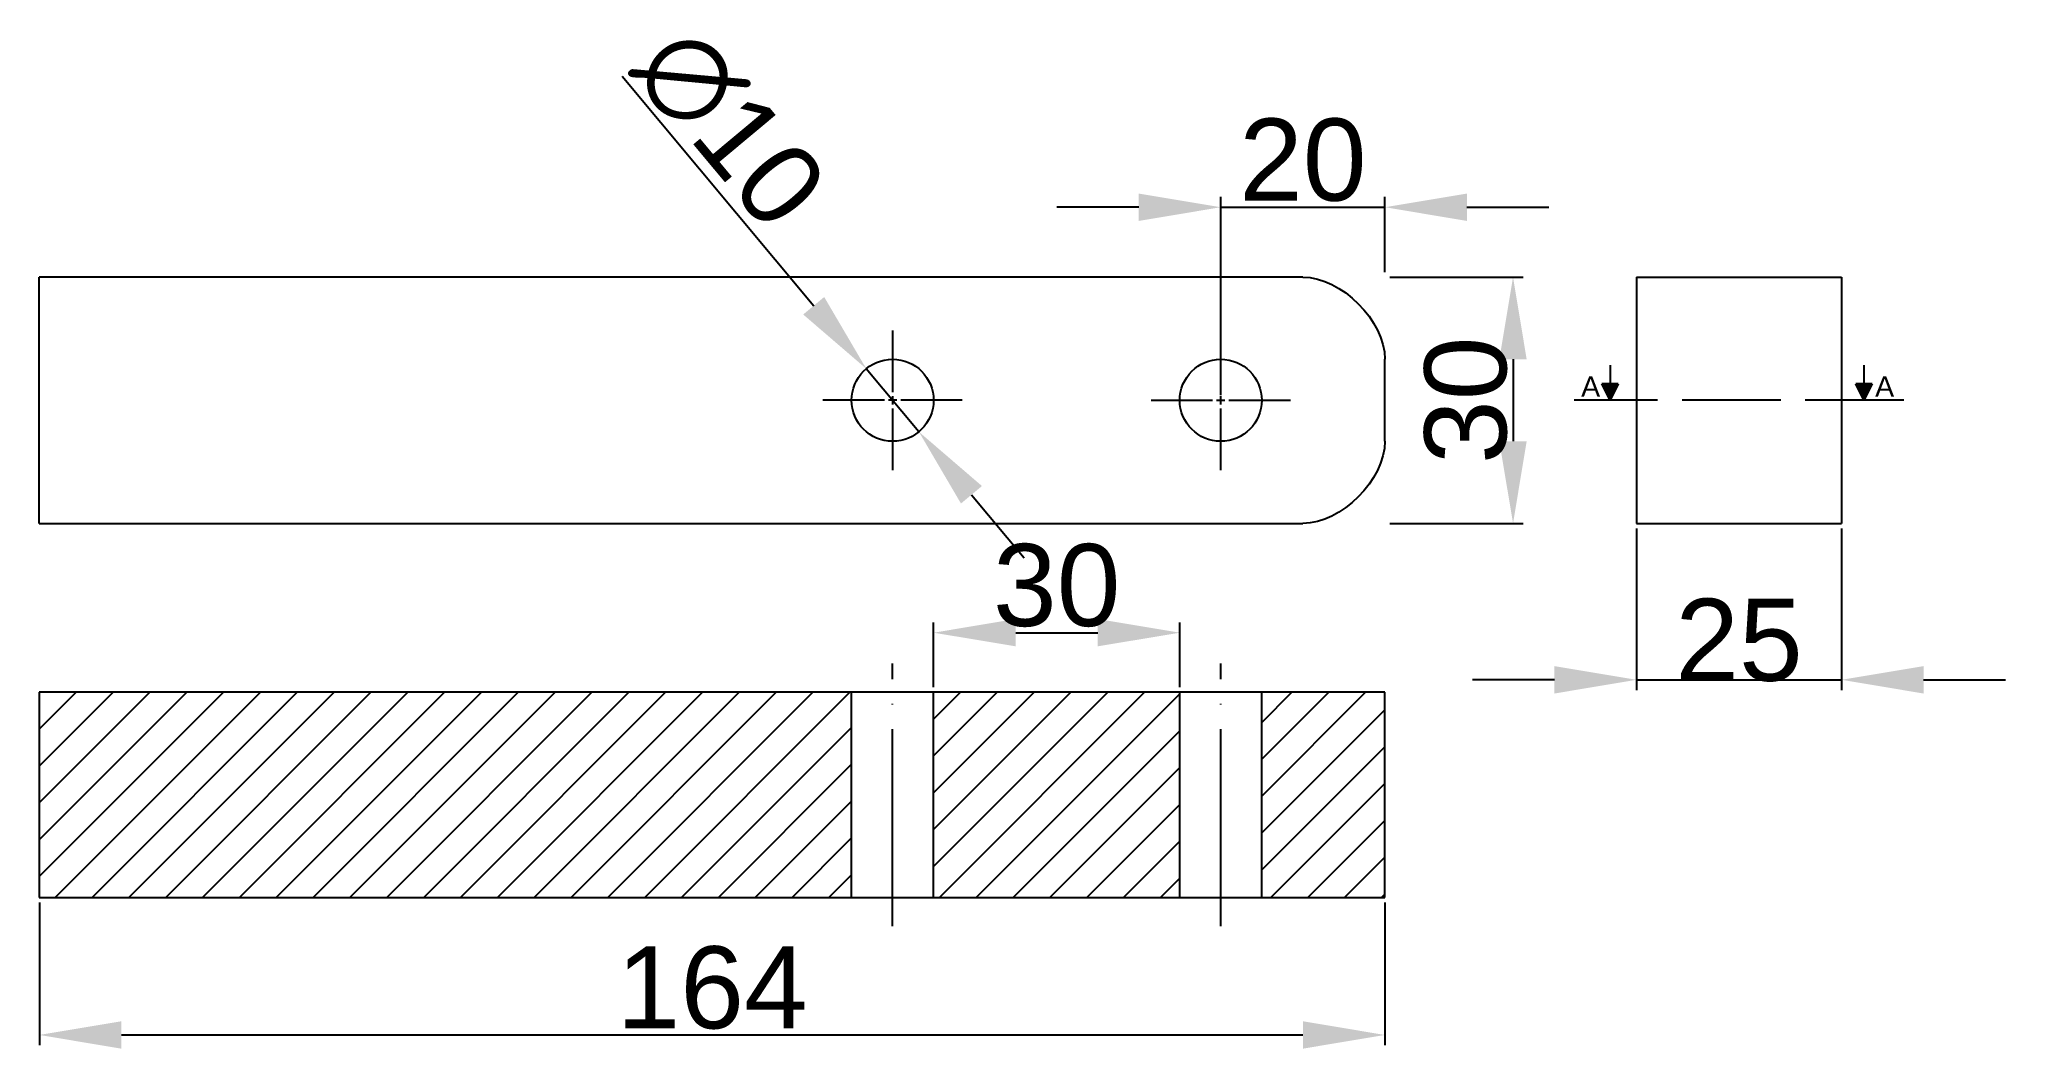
# Model space of a CAD drawing. Header units: millimetres. Extents: x 2420 to 2660, y 1818 to 1941.
import ezdxf

# ---------------------------------------------------------------- set-up
doc = ezdxf.new("R2010")
doc.units = ezdxf.units.MM
for name, pattern in [('ACAD_ISO02W100', [15, 12, -3]), ('ACAD_ISO04W100', [30, 24, -3, 0, -3]), ('CENTER2', [28.575, 19.05, -3.175, 3.175, -3.175])]:
    doc.linetypes.add(name, pattern=pattern)
doc.styles.get("Standard").update_dxf_attribs({"font": 'arial.ttf'})
doc.dimstyles.new('ISO-25', dxfattribs={"dimtxt": 2.5, "dimasz": 2.5, "dimexe": 1.25, "dimexo": 0.625, "dimtad": 1, "dimtxsty": 'Standard', "dimcen": 2.5, "dimadec": 0, "dimazin": 0, "dimtfac": 1, "dimtmove": 0, "dimatfit": 3, "dimfxl": 1, "dimarcsym": 0})

# ---------------------------------------------------------------- blocks, each defined once
blk = doc.blocks.new('*U1')
at = {"color": 0, "linetype": 'ACAD_ISO04W100', "transparency": 16777216}
blk.add_line((0, -16), (0, 16), dxfattribs=at)
blk = doc.blocks.new('*U2')
at = {"color": 0, "linetype": 'ACAD_ISO04W100', "transparency": 16777216}
blk.add_line((0, -16), (0, 16), dxfattribs=at)
blk = doc.blocks.new('*U3')
at = {"color": 0, "linetype": 'ACAD_ISO04W100', "transparency": 16777216}
for p, q in [((0, 1), (0, 8.5)), ((-8.5, 0), (-1, 0)), ((1, 0), (8.5, 0)), ((0, -8.5), (0, -1))]:
    blk.add_line(p, q, dxfattribs=at)
at = {"color": 0, "linetype": 'Continuous', "transparency": 16777216}
for p, q in [((-0.5, 0), (0.5, 0)), ((0, -0.5), (0, 0.5))]:
    blk.add_line(p, q, dxfattribs=at)
blk = doc.blocks.new('*D4')
at = {"color": 0, "lineweight": -2, "transparency": 16777216}
for p, q in [((2554.06, 1920.3), (2544.06, 1920.3)), ((2564.06, 1897.4), (2564.06, 1921.55)), ((2564.06, 1920.3), (2584.06, 1920.3)), ((2584.06, 1912.4), (2584.06, 1921.55)), ((2594.06, 1920.3), (2604.06, 1920.3))]:
    blk.add_line(p, q, dxfattribs=at)
at = {"color": 0, "transparency": 16777216}
for points in [[(2554.06, 1921.96), (2554.06, 1918.63), (2564.06, 1920.3)], [(2594.06, 1921.96), (2594.06, 1918.63), (2584.06, 1920.3)]]:
    blk.add_solid(points, dxfattribs=at)
at = {"layer": 'Defpoints', "color": 0, "transparency": 16777216}
for p in [(2584.06, 1920.3), (2584.06, 1911.78), (2564.06, 1896.78)]:
    blk.add_point(p, dxfattribs=at)
at = {"color": 0, "transparency": 16777216, "insert": (2574.06, 1926.03), "char_height": 2.5, "attachment_point": 5}
blk.add_mtext('{\\H4x;20}', dxfattribs=at)
blk = doc.blocks.new('*U5')
at = {"color": 0, "linetype": 'CENTER2', "transparency": 16777216}
for p, q in [((0, 1), (0, 8.5)), ((-8.5, 0), (-1, 0)), ((1, 0), (8.5, 0)), ((0, -8.5), (0, -1))]:
    blk.add_line(p, q, dxfattribs=at)
at = {"color": 0, "linetype": 'Continuous', "transparency": 16777216}
for p, q in [((-0.5, 0), (0.5, 0)), ((0, -0.5), (0, 0.5))]:
    blk.add_line(p, q, dxfattribs=at)
blk = doc.blocks.new('*D6')
at = {"color": 0, "lineweight": -2, "transparency": 16777216}
for p, q in [((2491.1, 1936.25), (2514.44, 1908.29)), ((2527.26, 1892.94), (2520.85, 1900.62)), ((2533.67, 1885.26), (2540.08, 1877.59))]:
    blk.add_line(p, q, dxfattribs=at)
at = {"color": 0, "transparency": 16777216}
for points in [[(2515.72, 1909.36), (2513.16, 1907.23), (2520.85, 1900.62)], [(2534.95, 1886.33), (2532.39, 1884.2), (2527.26, 1892.94)]]:
    blk.add_solid(points, dxfattribs=at)
at = {"layer": 'Defpoints', "color": 0, "transparency": 16777216}
for p in [(2520.85, 1900.62), (2527.26, 1892.94)]:
    blk.add_point(p, dxfattribs=at)
at = {"color": 0, "transparency": 16777216, "insert": (2504.18, 1929.96), "char_height": 2.5, "attachment_point": 5, "rotation": 309.8565}
blk.add_mtext('{\\H4x;∅10}', dxfattribs=at)
blk = doc.blocks.new('*D7')
at = {"color": 0, "lineweight": -2, "transparency": 16777216}
for p, q in [((2529.06, 1861.83), (2529.06, 1869.71)), ((2559.06, 1861.83), (2559.06, 1869.71)), ((2539.06, 1868.46), (2549.06, 1868.46))]:
    blk.add_line(p, q, dxfattribs=at)
at = {"color": 0, "transparency": 16777216}
for points in [[(2539.06, 1870.13), (2539.06, 1866.8), (2529.06, 1868.46)], [(2549.06, 1870.13), (2549.06, 1866.8), (2559.06, 1868.46)]]:
    blk.add_solid(points, dxfattribs=at)
at = {"layer": 'Defpoints', "color": 0, "transparency": 16777216}
for p in [(2559.06, 1868.46), (2529.06, 1861.2), (2559.06, 1861.2)]:
    blk.add_point(p, dxfattribs=at)
at = {"color": 0, "transparency": 16777216, "insert": (2544.06, 1874.2), "char_height": 2.5, "attachment_point": 5}
blk.add_mtext('{\\H4x;30}', dxfattribs=at)
blk = doc.blocks.new('*D8')
at = {"color": 0, "lineweight": -2, "transparency": 16777216}
for p, q in [((2420.06, 1835.58), (2420.06, 1818.2)), ((2584.06, 1835.58), (2584.06, 1818.2)), ((2430.06, 1819.45), (2574.06, 1819.45))]:
    blk.add_line(p, q, dxfattribs=at)
at = {"color": 0, "transparency": 16777216}
for points in [[(2430.06, 1821.12), (2430.06, 1817.78), (2420.06, 1819.45)], [(2574.06, 1821.12), (2574.06, 1817.78), (2584.06, 1819.45)]]:
    blk.add_solid(points, dxfattribs=at)
at = {"layer": 'Defpoints', "color": 0, "transparency": 16777216}
for p in [(2420.06, 1836.2), (2584.06, 1836.2), (2584.06, 1819.45)]:
    blk.add_point(p, dxfattribs=at)
at = {"color": 0, "transparency": 16777216, "insert": (2502.06, 1825.18), "char_height": 2.5, "attachment_point": 5}
blk.add_mtext('{\\H4x;164}', dxfattribs=at)
blk = doc.blocks.new('*D9')
at = {"color": 0, "lineweight": -2, "transparency": 16777216}
for p, q in [((2614.72, 1881.15), (2614.72, 1861.47)), ((2639.72, 1881.15), (2639.72, 1861.47)), ((2604.72, 1862.72), (2594.72, 1862.72)), ((2614.72, 1862.72), (2639.72, 1862.72)), ((2649.72, 1862.72), (2659.72, 1862.72))]:
    blk.add_line(p, q, dxfattribs=at)
at = {"color": 0, "transparency": 16777216}
for points in [[(2604.72, 1864.39), (2604.72, 1861.05), (2614.72, 1862.72)], [(2649.72, 1864.39), (2649.72, 1861.05), (2639.72, 1862.72)]]:
    blk.add_solid(points, dxfattribs=at)
at = {"layer": 'Defpoints', "color": 0, "transparency": 16777216}
for p in [(2614.72, 1881.78), (2639.72, 1881.78), (2639.72, 1862.72)]:
    blk.add_point(p, dxfattribs=at)
at = {"color": 0, "transparency": 16777216, "insert": (2627.22, 1867.53), "char_height": 2.5, "attachment_point": 5}
blk.add_mtext('{\\H4x;25}', dxfattribs=at)
blk = doc.blocks.new('*D10')
at = {"color": 0, "lineweight": -2, "transparency": 16777216}
for p, q in [((2584.68, 1911.78), (2600.93, 1911.78)), ((2599.68, 1901.78), (2599.68, 1891.78)), ((2584.68, 1881.78), (2600.93, 1881.78))]:
    blk.add_line(p, q, dxfattribs=at)
at = {"color": 0, "transparency": 16777216}
for points in [[(2598.01, 1901.78), (2601.34, 1901.78), (2599.68, 1911.78)], [(2598.01, 1891.78), (2601.34, 1891.78), (2599.68, 1881.78)]]:
    blk.add_solid(points, dxfattribs=at)
at = {"layer": 'Defpoints', "color": 0, "transparency": 16777216}
for p in [(2584.06, 1911.78), (2584.06, 1881.78), (2599.68, 1881.78)]:
    blk.add_point(p, dxfattribs=at)
at = {"color": 0, "transparency": 16777216, "insert": (2593.94, 1896.78), "char_height": 2.5, "attachment_point": 5, "rotation": 90}
blk.add_mtext('{\\H4x;30}', dxfattribs=at)
blk = doc.blocks.new('*U12')
at = {"color": 0, "linetype": 'ACAD_ISO02W100', "transparency": 16777216}
blk.add_line((21.58, 0), (-18.59, 0), dxfattribs=at)

msp = doc.modelspace()

# ---------------------------------------------------------------- hatches: boundary and pattern name
h = msp.add_hatch(color=256)
h.set_gradient(color2=(0, 0, 0))
h.paths.add_polyline_path([(2610.504, 1898.778), (2611.504, 1896.778), (2612.504, 1898.778)])
h = msp.add_hatch(color=256)
h.set_gradient(color2=(0, 0, 0))
h.paths.add_polyline_path([(2641.452, 1898.778), (2642.452, 1896.778), (2643.452, 1898.778)])
h = msp.add_hatch()
h.set_pattern_fill('ANSI31', color=256, angle=180)
h.set_pattern_definition([(225, (5004.1103, 3695.4022), (2.245064, -2.245064), [])])
h.paths.add_polyline_path([(2559.055, 1836.203), (2559.055, 1861.203), (2529.055, 1861.203), (2529.055, 1836.203)])
h.paths.add_polyline_path([(2584.055, 1861.203), (2569.055, 1861.203), (2569.055, 1836.203), (2584.055, 1836.203)])
h.paths.add_polyline_path([(2420.055, 1861.203), (2420.055, 1836.203), (2519.055, 1836.203), (2519.055, 1861.203)])

# ---------------------------------------------------------------- linework, layer by layer
for p, q in [((2574.055, 1911.778), (2420.055, 1911.778)), ((2420.055, 1881.778), (2420.055, 1911.778)), ((2614.724, 1911.778), (2614.724, 1881.778)), ((2614.724, 1911.778), (2639.724, 1911.778)), ((2639.724, 1911.778), (2639.724, 1881.778)), ((2584.055, 1891.778), (2584.055, 1901.778)), ((2611.504, 1901.061), (2611.504, 1898.778)), ((2642.452, 1901.061), (2642.452, 1898.778)), ((2612.504, 1898.778), (2610.504, 1898.778)), ((2611.504, 1896.778), (2610.504, 1898.778)), ((2612.504, 1898.778), (2611.504, 1896.778)), ((2643.452, 1898.778), (2641.452, 1898.778)), ((2642.452, 1896.778), (2641.452, 1898.778)), ((2643.452, 1898.778), (2642.452, 1896.778)), ((2420.055, 1881.778), (2574.055, 1881.778)), ((2614.724, 1881.778), (2639.724, 1881.778)), ((2584.055, 1861.203), (2420.055, 1861.203)), ((2420.055, 1861.203), (2420.055, 1836.203)), ((2519.055, 1836.203), (2519.055, 1861.203)), ((2529.055, 1836.203), (2529.055, 1861.203)), ((2559.055, 1836.203), (2559.055, 1861.203)), ((2569.055, 1836.203), (2569.055, 1861.203)), ((2584.055, 1836.203), (2584.055, 1861.203)), ((2420.055, 1836.203), (2584.055, 1836.203))]:
    msp.add_line(p, q)
for centre in [(2524.055, 1896.778), (2564.055, 1896.778)]:
    msp.add_circle(centre, 5)
for points in [[(2574.055, 1911.778), (2578.769, 1911.778), (2584.055, 1906.492), (2584.055, 1901.778)], [(2584.055, 1891.778), (2584.055, 1887.064), (2578.769, 1881.778), (2574.055, 1881.778)]]:
    msp.add_open_spline(points, degree=3)

# ---------------------------------------------------------------- block references
at = {"color": 1, "linetype": 'ACAD_ISO04W100', "rotation": 180}
msp.add_blockref('*U3', (2524.055, 1896.778), dxfattribs=at)
at = {"color": 1, "linetype": 'CENTER2'}
msp.add_blockref('*U5', (2564.055, 1896.778), dxfattribs=at)
at = {"color": 1, "linetype": 'ACAD_ISO02W100'}
msp.add_blockref('*U12', (2625.725, 1896.778), dxfattribs=at)
at = {"color": 1, "linetype": 'ACAD_ISO04W100'}
for name, p in [('*U2', (2524.055, 1848.703)), ('*U1', (2564.055, 1848.703))]:
    msp.add_blockref(name, p, dxfattribs=at)

# ---------------------------------------------------------------- texts
at = {"char_height": 2.5, "attachment_point": 1}
for insert in [(2607.973, 1899.701), (2643.807, 1899.701)]:
    msp.add_mtext_dynamic_manual_height_columns('A', width=6.12711, gutter_width=12.5, heights=[0], dxfattribs=dict(at, insert=insert))

# ---------------------------------------------------------------- dimensions: what is measured, and where the dimension line sits
at = {"color": 5}
dim = msp.add_diameter_dim_2p(p1=(2527.259, 1892.94), p2=(2520.851, 1900.617), text='{\\H4x;<>}', dimstyle='ISO-25', override={"dimasz": 10}, dxfattribs=at)
dim.commit()
dim.dimension.update_dxf_attribs({"geometry": '*D6', "text_midpoint": (2499.567, 1926.111)})
for base, p1, p2, picture, middle in [((2584.055, 1920.297), (2564.055, 1896.778), (2584.055, 1911.778), '*D4', (2574.055, 1926.028)), ((2584.055, 1819.448), (2420.055, 1836.203), (2584.055, 1836.203), '*D8', (2502.055, 1825.179))]:
    dim = msp.add_linear_dim(base=base, p1=p1, p2=p2, text='{\\H4x;<>}', dimstyle='ISO-25', override={"dimasz": 10}, dxfattribs=at)
    dim.commit()
    dim.dimension.update_dxf_attribs({"geometry": picture, "text_midpoint": middle})
for base, p1, p2, angle, picture, middle, dimtype in [((2599.677, 1881.778), (2584.055, 1911.778), (2584.055, 1881.778), 90, '*D10', (2599.677, 1896.778), 160), ((2559.055, 1868.463), (2529.055, 1861.203), (2559.055, 1861.203), 360, '*D7', (2544.055, 1868.463), 161)]:
    dim = msp.add_linear_dim(base=base, p1=p1, p2=p2, angle=angle, text='{\\H4x;<>}', dimstyle='ISO-25', override={"dimasz": 10}, dxfattribs=at)
    dim.commit()
    dim.dimension.update_dxf_attribs({"geometry": picture, "text_midpoint": middle, "dimtype": dimtype})
dim = msp.add_linear_dim(base=(2639.724, 1862.72), p1=(2614.724, 1881.778), p2=(2639.724, 1881.778), text='{\\H4x;<>}', dimstyle='ISO-25', override={"dimasz": 10, "dimtmove": 2}, dxfattribs=at)
dim.commit()
dim.dimension.update_dxf_attribs({"geometry": '*D9', "text_midpoint": (2627.224, 1867.532), "dimtype": 160})

doc.saveas('drawing.dxf')
